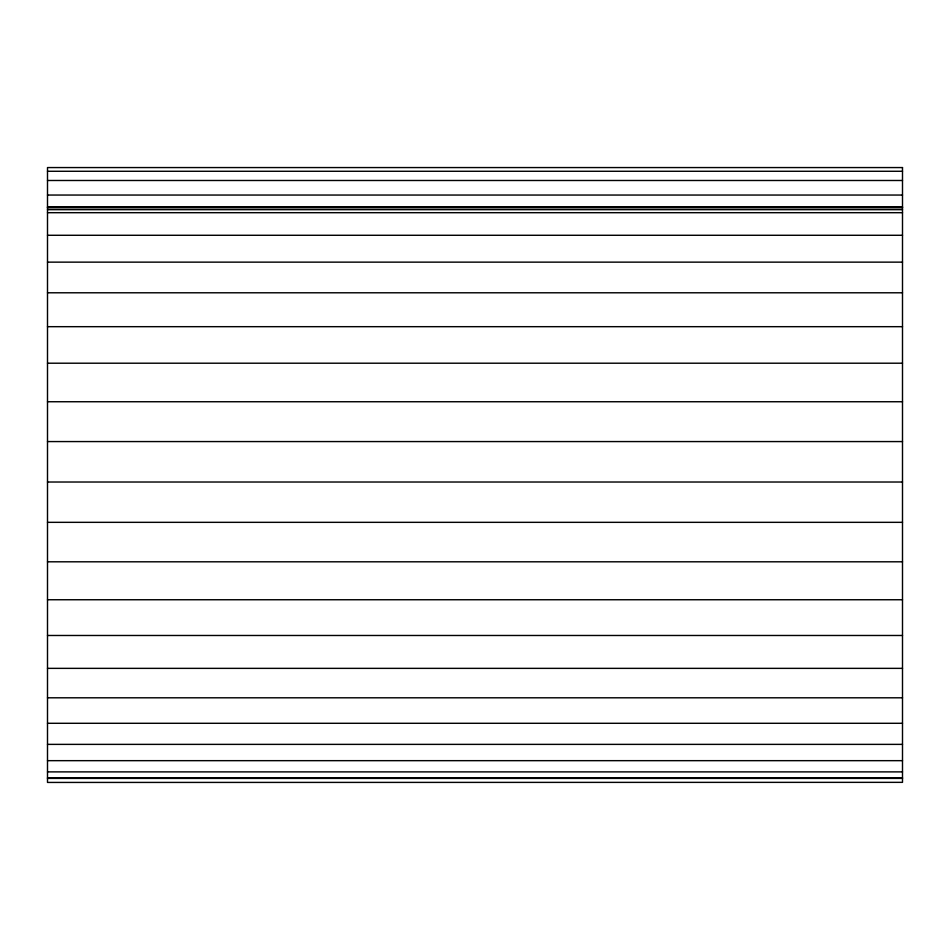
<?xml version="1.0" encoding="UTF-8"?>
<svg xmlns="http://www.w3.org/2000/svg" width="950" height="950" viewBox="0 0 950 950"><rect width="100%" height="100%" fill="white"/><g stroke="black" fill="none" stroke-linecap="round" stroke-linejoin="round"><path stroke-width="1.43" d="M47.5 171.273L902.5 171.273M47.5 180.488L902.5 180.488M47.5 195.047L902.5 195.047M47.5 206.946L902.5 206.946M47.5 207.326L902.5 207.326M47.5 207.729L902.5 207.729M47.5 209.665L902.5 209.665M47.5 212.693L902.5 212.693M47.5 235.279L902.5 235.279M47.5 262.141L902.5 262.141M47.5 292.79L902.5 292.79M47.5 326.681L902.5 326.681M47.5 363.209L902.5 363.209M47.5 401.743L902.5 401.743M47.5 441.572L902.5 441.572M47.5 482.018L902.5 482.018M47.5 522.334L902.5 522.334M47.5 561.806L902.5 561.806M47.5 599.747L902.5 599.747M47.5 635.479L902.5 635.479M47.5 668.361L902.5 668.361M47.5 697.799L902.5 697.799M47.5 723.294L902.5 723.294M47.5 744.373L902.5 744.373M47.5 760.665L902.5 760.665M47.5 771.887L902.5 771.887M47.5 777.824L902.5 777.824M47.5 778.394L902.5 778.394M902.5 167.568L47.5 167.568L47.5 782.432L902.5 782.349L902.5 167.568"/></g></svg>
